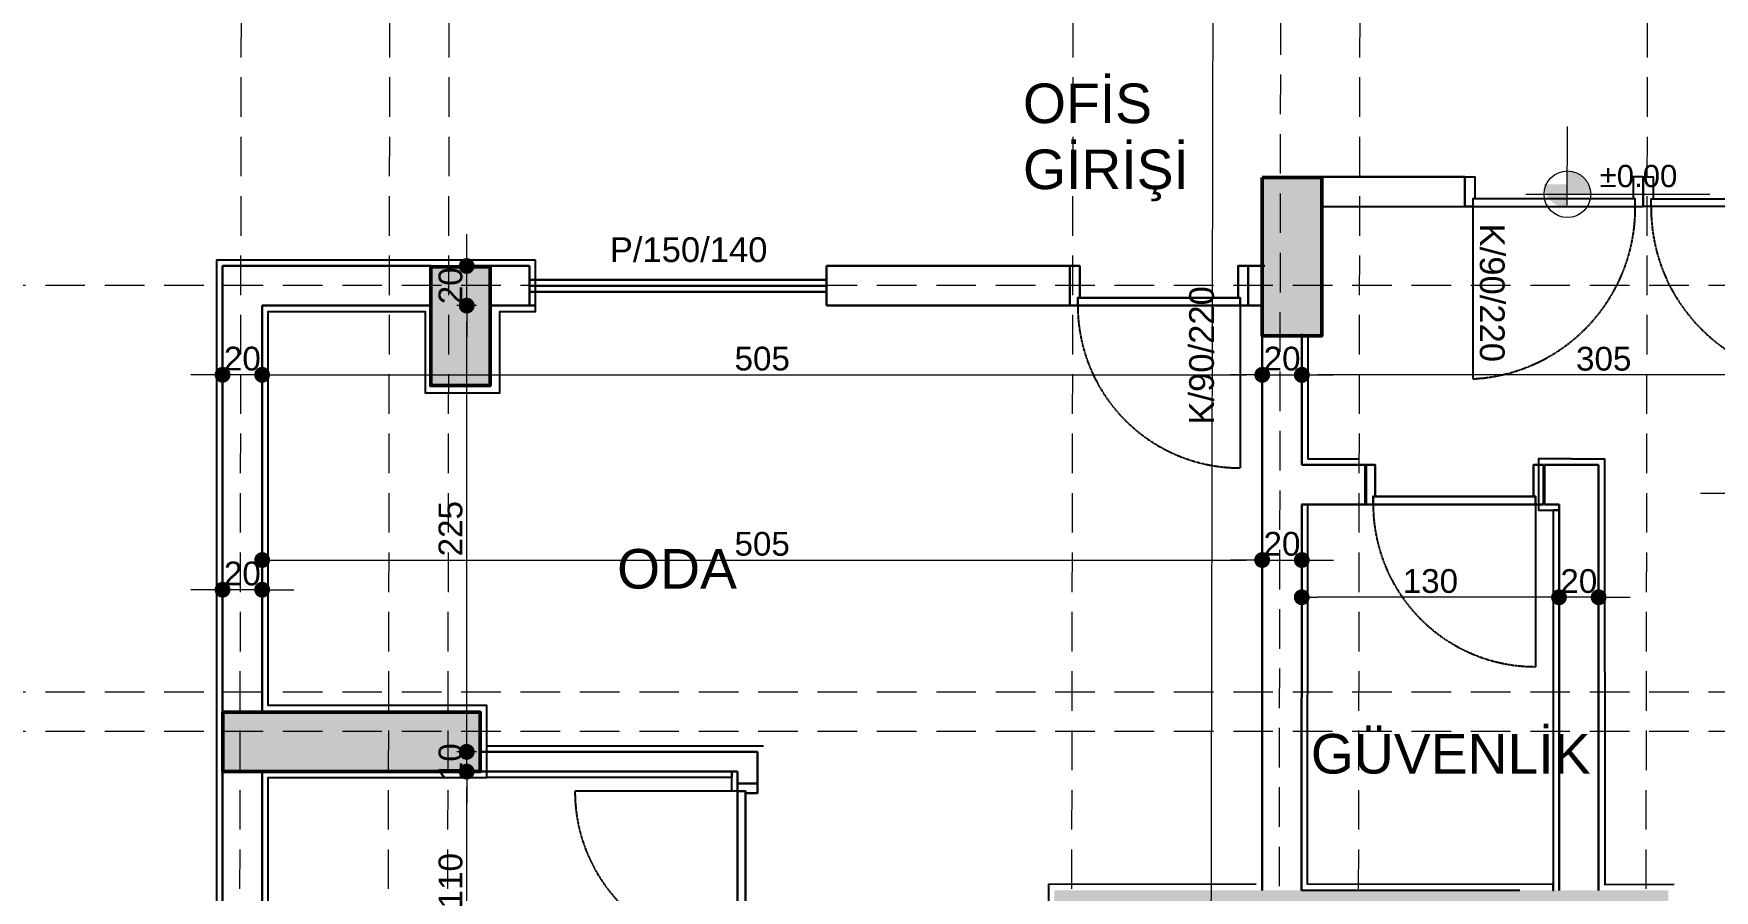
# Model space of a CAD drawing. Header units: millimetres. Extents: x 38129 to 72024, y -56282 to 16512.
# Drawn here: x 45448 to 46297, y -43826 to -43393 of the extents above; entities that cross this region are included whole.
import ezdxf

# ---------------------------------------------------------------- set-up
doc = ezdxf.new("R2010")
doc.units = ezdxf.units.MM
doc.linetypes.add('HIDDEN', pattern=[0.375, 0.25, -0.125])
for name, color, linetype, lineweight in [('AKS', 55, 'HIDDEN', 0), ('COLUMN4', 3, 'Continuous', 50), ('DIŞÖLÇÜ', 37, 'Continuous', 0), ('DUVAR', 255, 'Continuous', 30), ('KAPI', 4, 'Continuous', 30), ('KOT', 7, 'Continuous', 20), ('M', 210, 'Continuous', 30), ('M @ 1', 210, 'Continuous', 30), ('mahal', 7, 'Continuous', 5), ('pencere', 195, 'Continuous', 30), ('pencere+KAPI', 1, 'Continuous', 0), ('TARAMA', 252, 'Continuous', 0), ('ölçü İÇ', 31, 'Continuous', 0)]:
    doc.layers.add(name, color=color, linetype=linetype, lineweight=lineweight)
doc.layers.add('HIDDEN', color=1, linetype='HIDDEN')
doc.layers.add('sıva', color=41, linetype='Continuous')
doc.styles.add('icdisolcu_yazi', font='arial.ttf')
doc.styles.get("Standard").update_dxf_attribs({"font": 'arial.ttf'})
doc.styles.add('style1', font='arial.ttf')
doc.dimstyles.new('İç Ölçü', dxfattribs={"dimtxt": 12, "dimasz": 8, "dimexe": 5, "dimexo": 0, "dimgap": 2, "dimtad": 1, "dimdec": 0, "dimzin": 12, "dimdsep": 46, "dimtxsty": 'icdisolcu_yazi', "dimblk": 'DOT', "dimcen": 8, "dimdle": 5, "dimclrd": 256, "dimclre": 256, "dimclrt": 7, "dimadec": 0, "dimazin": 3, "dimtfac": 1, "dimtdec": 0, "dimtix": 1, "dimtmove": 2, "dimatfit": 3, "dimldrblk": 'DOT', "dimfxl": 0, "dimtolj": 1, "dimtzin": 0, "dimlwd": -1, "dimlwe": -1, "dimarcsym": 0})

# ---------------------------------------------------------------- blocks, each defined once
blk = doc.blocks.new('_Dot')
at = {"color": 0, "lineweight": -2}
blk.add_line((-0.5, 0), (-1, 0), dxfattribs=at)
at = {"color": 0, "lineweight": 30, "const_width": 0.5}
blk.add_lwpolyline([(-0.25, 0, 1), (0.25, 0, 1)], format="xyb", close=True, dxfattribs=at)
blk = doc.blocks.new('*D885')
at = {"layer": 'Defpoints', "color": 0, "lineweight": 120, "transparency": 16777216}
for p in [(46088.19, -43565.46), (46393.08, -43565.39), (46088.19, -43585.27)]:
    blk.add_point(p, dxfattribs=at)
at = {"layer": 'ölçü İÇ', "transparency": 16777216}
for p, q in [((46088.19, -43570.46), (46088.19, -43560.46)), ((46393.08, -43565.39), (46393.08, -43570.46))]:
    blk.add_line(p, q, dxfattribs=at)
at = {"layer": 'ölçü İÇ', "linetype": 'Continuous', "transparency": 16777216}
blk.add_line((46385.08, -43565.46), (46096.19, -43565.46), dxfattribs=at)
at = {"layer": 'ölçü İÇ', "transparency": 16777216, "xscale": 8, "yscale": 8, "zscale": 8, "rotation": 180}
blk.add_blockref('_Dot', (46088.19, -43565.46), dxfattribs=at)
at = {"layer": 'ölçü İÇ', "transparency": 16777216, "xscale": 8, "yscale": 8, "zscale": 8}
blk.add_blockref('_Dot', (46393.08, -43565.46), dxfattribs=at)
at = {"layer": 'ölçü İÇ', "color": 7, "transparency": 16777216, "insert": (46240.64, -43557.33), "char_height": 12, "attachment_point": 5, "style": 'icdisolcu_yazi'}
blk.add_mtext('\\A1;305', dxfattribs=at)
blk = doc.blocks.new('*D886')
at = {"layer": 'Defpoints', "color": 0, "lineweight": 120, "transparency": 16777216}
for p in [(45543.09, -43565.39), (45543.09, -43565.39), (45563.09, -43565.39)]:
    blk.add_point(p, dxfattribs=at)
at = {"layer": 'ölçü İÇ', "transparency": 16777216}
for p, q in [((45543.09, -43565.39), (45543.09, -43560.39)), ((45563.09, -43565.39), (45563.09, -43560.39))]:
    blk.add_line(p, q, dxfattribs=at)
at = {"layer": 'ölçü İÇ', "linetype": 'Continuous', "transparency": 16777216}
for p, q in [((45535.09, -43565.39), (45527.09, -43565.39)), ((45563.09, -43565.39), (45543.09, -43565.39)), ((45571.09, -43565.39), (45579.09, -43565.39))]:
    blk.add_line(p, q, dxfattribs=at)
at = {"layer": 'ölçü İÇ', "transparency": 16777216, "xscale": 8, "yscale": 8, "zscale": 8}
blk.add_blockref('_Dot', (45543.09, -43565.39), dxfattribs=at)
at = {"layer": 'ölçü İÇ', "transparency": 16777216, "xscale": 8, "yscale": 8, "zscale": 8, "rotation": 180}
blk.add_blockref('_Dot', (45563.09, -43565.39), dxfattribs=at)
at = {"layer": 'ölçü İÇ', "color": 7, "transparency": 16777216, "insert": (45553.09, -43557.26), "char_height": 12, "attachment_point": 5, "style": 'icdisolcu_yazi'}
blk.add_mtext('\\A1;20', dxfattribs=at)
blk = doc.blocks.new('*D887')
at = {"layer": 'Defpoints', "color": 0, "lineweight": 120, "transparency": 16777216}
for p in [(45543.09, -43673.95), (45543.09, -43673.95), (45563.09, -43673.95)]:
    blk.add_point(p, dxfattribs=at)
at = {"layer": 'ölçü İÇ', "linetype": 'Continuous', "transparency": 16777216}
for p, q in [((45535.09, -43673.95), (45527.09, -43673.95)), ((45563.09, -43673.95), (45543.09, -43673.95)), ((45571.09, -43673.95), (45579.09, -43673.95))]:
    blk.add_line(p, q, dxfattribs=at)
at = {"layer": 'ölçü İÇ', "transparency": 16777216}
for p, q in [((45543.09, -43673.95), (45543.09, -43668.95)), ((45563.09, -43673.95), (45563.09, -43668.95))]:
    blk.add_line(p, q, dxfattribs=at)
at = {"layer": 'ölçü İÇ', "transparency": 16777216, "xscale": 8, "yscale": 8, "zscale": 8}
blk.add_blockref('_Dot', (45543.09, -43673.95), dxfattribs=at)
at = {"layer": 'ölçü İÇ', "transparency": 16777216, "xscale": 8, "yscale": 8, "zscale": 8, "rotation": 180}
blk.add_blockref('_Dot', (45563.09, -43673.95), dxfattribs=at)
at = {"layer": 'ölçü İÇ', "color": 7, "transparency": 16777216, "insert": (45553.09, -43665.82), "char_height": 12, "attachment_point": 5, "style": 'icdisolcu_yazi'}
blk.add_mtext('\\A1;20', dxfattribs=at)
blk = doc.blocks.new('wertertw')
at = {"layer": 'TARAMA', "lineweight": -3}
h = blk.add_hatch(dxfattribs=at)
h.set_pattern_fill('ANSI33', color=256, scale=2.5, style=0)
h.set_pattern_definition([(45, (-86643.698, -32547.66), (-11.2253202, 11.2253202), []), (45, (-86632.472, -32547.66), (-11.2253202, 11.2253202), [7.9375, -3.96875])])
h.paths.add_polyline_path([(-616.25, 351.94), (-616.25, -88.06), (-306.25, -88.06), (-306.25, -68.06), (-596.25, -68.06), (-596.25, 331.94), (-306.25, 331.94), (-306.25, 351.94)])
h.paths.add_polyline_path([(38.75, -338.06), (78.75, -338.06), (78.75, -378.06), (38.75, -378.06)])
h.paths.add_polyline_path([(-471.25, -318.06), (-441.25, -318.06), (-441.25, -378.06), (-471.25, -378.06)])
h.paths.add_polyline_path([(-961.25, -318.06), (-931.25, -318.06), (-931.25, -378.06), (-961.25, -378.06)])
h.paths.add_polyline_path([(343.75, -163.06), (413.75, -163.06), (413.75, -198.06), (343.75, -198.06)])
h.paths.add_polyline_path([(8.75, -163.06), (78.75, -163.06), (78.75, -198.06), (8.75, -198.06)])
h.paths.add_polyline_path([(-1036.25, -148.06), (-906.25, -148.06), (-906.25, -178.06), (-1036.25, -178.06)])
h.paths.add_polyline_path([(-976.25, 256.94), (-916.25, 256.94), (-916.25, 226.94), (-976.25, 226.94)])
h.paths.add_polyline_path([(343.75, 459.44), (413.75, 459.44), (413.75, 424.44), (343.75, 424.44)])
h.paths.add_polyline_path([(8.75, 459.44), (78.75, 459.44), (78.75, 424.44), (8.75, 424.44)])
h.paths.add_polyline_path([(-616.25, 531.94), (-306.25, 531.94), (-306.25, 511.94), (-616.25, 511.94)])
h.paths.add_polyline_path([(-976.25, 656.94), (-916.25, 656.94), (-916.25, 626.94), (-976.25, 626.94)])
h.paths.add_polyline_path([(-616.25, 971.94), (-306.25, 971.94), (-306.25, 951.94), (-616.25, 951.94)])
h.paths.add_polyline_path([(343.75, 1081.94), (413.75, 1081.94), (413.75, 1046.94), (343.75, 1046.94)])
h.paths.add_polyline_path([(8.75, 1081.94), (78.75, 1081.94), (78.75, 1046.94), (8.75, 1046.94)])
h.paths.add_polyline_path([(-1036.25, 1061.94), (-906.25, 1061.94), (-906.25, 1031.94), (-1036.25, 1031.94)])
h.paths.add_polyline_path([(-931.25, 1286.94), (-901.25, 1286.94), (-901.25, 1226.94), (-931.25, 1226.94)])
h.paths.add_polyline_path([(68.75, 1332.04), (108.75, 1332.04), (108.75, 1292.04), (68.75, 1292.04)])
h.paths.add_polyline_path([(-511.25, 1332.04), (-481.25, 1332.04), (-481.25, 1252.04), (-511.25, 1252.04)])
at = {"layer": 'COLUMN4', "color": 3}
for points in [[(-511.25, 1332.04), (-481.25, 1332.04), (-481.25, 1252.04), (-511.25, 1252.04)], [(-931.25, 1286.94), (-901.25, 1286.94), (-901.25, 1226.94), (-931.25, 1226.94)], [(-1036.25, 1061.94), (-906.25, 1061.94), (-906.25, 1031.94), (-1036.25, 1031.94)]]:
    blk.add_lwpolyline(points, close=True, dxfattribs=at)
blk = doc.blocks.new('*U12')
for p, q in [((4, 0), (0, 0)), ((86, 0), (90, 0))]:
    blk.add_line(p, q)
blk.add_lwpolyline([(4, 0), (86, 0), (86, -4), (4, -4)], close=True)
for points in [[(0, -20), (5, -20), (5, -4)], [(90, -20), (85, -20), (85, -4)]]:
    blk.add_lwpolyline(points)
at = {"layer": 'DUVAR'}
for p, q in [((0, 0), (0, -20)), ((90, 0), (90, -20))]:
    blk.add_line(p, q, dxfattribs=at)
at = {"layer": 'HIDDEN'}
blk.add_line((4, 0), (4, 82), dxfattribs=at)
blk.add_arc((4, 0), 82, 360, 90, dxfattribs=at)
blk = doc.blocks.new('*U39')
for p, q in [((4, 0), (0, 0)), ((86, 0), (90, 0))]:
    blk.add_line(p, q)
blk.add_lwpolyline([(4, 0), (86, 0), (86, -4), (4, -4)], close=True)
for points in [[(0, -10), (5, -10), (5, -4)], [(90, -10), (85, -10), (85, -4)]]:
    blk.add_lwpolyline(points)
at = {"layer": 'DUVAR'}
for p, q in [((0, 0), (0, -10)), ((90, 0), (90, -10))]:
    blk.add_line(p, q, dxfattribs=at)
at = {"layer": 'HIDDEN'}
blk.add_line((4, 0), (4, 82), dxfattribs=at)
blk.add_arc((4, 0), 82, 360, 90, dxfattribs=at)
blk = doc.blocks.new('*D951')
at = {"layer": 'Defpoints', "color": 0, "lineweight": 120, "transparency": 16777216}
for p in [(45666.4, -43765.82), (45673.21, -43765.82), (45563.09, -43876.07)]:
    blk.add_point(p, dxfattribs=at)
at = {"layer": 'ölçü İÇ', "transparency": 16777216}
for p, q in [((45671.4, -43765.82), (45661.4, -43765.82)), ((45661.4, -43876.07), (45671.4, -43876.07))]:
    blk.add_line(p, q, dxfattribs=at)
at = {"layer": 'ölçü İÇ', "linetype": 'Continuous', "transparency": 16777216}
blk.add_line((45666.4, -43868.07), (45666.4, -43773.82), dxfattribs=at)
at = {"layer": 'ölçü İÇ', "transparency": 16777216, "xscale": 8, "yscale": 8, "zscale": 8}
for p, rotation in [((45666.4, -43765.82), 90), ((45666.4, -43876.07), 270)]:
    blk.add_blockref('_Dot', p, dxfattribs=dict(at, rotation=rotation))
at = {"layer": 'ölçü İÇ', "color": 7, "transparency": 16777216, "insert": (45658.27, -43820.94), "char_height": 12, "attachment_point": 5, "rotation": 90, "style": 'icdisolcu_yazi'}
blk.add_mtext('\\A1;110', dxfattribs=at)
blk = doc.blocks.new('*D952')
at = {"layer": 'Defpoints', "color": 0, "lineweight": 120, "transparency": 16777216}
for p in [(45666.4, -43755.82), (45673.21, -43755.82), (45673.21, -43765.82)]:
    blk.add_point(p, dxfattribs=at)
at = {"layer": 'ölçü İÇ', "linetype": 'Continuous', "transparency": 16777216}
for p, q in [((45666.4, -43747.82), (45666.4, -43739.82)), ((45666.4, -43765.82), (45666.4, -43755.82)), ((45666.4, -43773.82), (45666.4, -43781.82))]:
    blk.add_line(p, q, dxfattribs=at)
at = {"layer": 'ölçü İÇ', "transparency": 16777216}
for p, q in [((45671.4, -43755.82), (45661.4, -43755.82)), ((45671.4, -43765.82), (45661.4, -43765.82))]:
    blk.add_line(p, q, dxfattribs=at)
at = {"layer": 'ölçü İÇ', "transparency": 16777216, "xscale": 8, "yscale": 8, "zscale": 8}
for p, rotation in [((45666.4, -43755.82), 270), ((45666.4, -43765.82), 90)]:
    blk.add_blockref('_Dot', p, dxfattribs=dict(at, rotation=rotation))
at = {"layer": 'ölçü İÇ', "color": 7, "transparency": 16777216, "insert": (45658.27, -43760.82), "char_height": 12, "attachment_point": 5, "rotation": 90, "style": 'icdisolcu_yazi'}
blk.add_mtext('\\A1;10', dxfattribs=at)
blk = doc.blocks.new('*D953')
at = {"layer": 'Defpoints', "color": 0, "lineweight": 120, "transparency": 16777216}
for p in [(45666.4, -43530.42), (45689.65, -43530.42), (45673.21, -43755.82)]:
    blk.add_point(p, dxfattribs=at)
at = {"layer": 'ölçü İÇ', "transparency": 16777216}
for p, q in [((45671.4, -43530.42), (45661.4, -43530.42)), ((45671.4, -43755.82), (45661.4, -43755.82))]:
    blk.add_line(p, q, dxfattribs=at)
at = {"layer": 'ölçü İÇ', "linetype": 'Continuous', "transparency": 16777216}
blk.add_line((45666.4, -43747.82), (45666.4, -43538.42), dxfattribs=at)
at = {"layer": 'ölçü İÇ', "transparency": 16777216, "xscale": 8, "yscale": 8, "zscale": 8}
for p, rotation in [((45666.4, -43530.42), 90), ((45666.4, -43755.82), 270)]:
    blk.add_blockref('_Dot', p, dxfattribs=dict(at, rotation=rotation))
at = {"layer": 'ölçü İÇ', "color": 7, "transparency": 16777216, "insert": (45658.27, -43643.12), "char_height": 12, "attachment_point": 5, "rotation": 90, "style": 'icdisolcu_yazi'}
blk.add_mtext('\\A1;225', dxfattribs=at)
blk = doc.blocks.new('*D954')
at = {"layer": 'Defpoints', "color": 0, "lineweight": 120, "transparency": 16777216}
for p in [(45666.4, -43510.42), (45690.27, -43510.42), (45689.65, -43530.42)]:
    blk.add_point(p, dxfattribs=at)
at = {"layer": 'ölçü İÇ', "linetype": 'Continuous', "transparency": 16777216}
for p, q in [((45666.4, -43502.42), (45666.4, -43494.42)), ((45666.4, -43530.42), (45666.4, -43510.42)), ((45666.4, -43538.42), (45666.4, -43546.42))]:
    blk.add_line(p, q, dxfattribs=at)
at = {"layer": 'ölçü İÇ', "transparency": 16777216}
for p, q in [((45671.4, -43510.42), (45661.4, -43510.42)), ((45671.4, -43530.42), (45661.4, -43530.42))]:
    blk.add_line(p, q, dxfattribs=at)
at = {"layer": 'ölçü İÇ', "transparency": 16777216, "xscale": 8, "yscale": 8, "zscale": 8}
for p, rotation in [((45666.4, -43510.42), 270), ((45666.4, -43530.42), 90)]:
    blk.add_blockref('_Dot', p, dxfattribs=dict(at, rotation=rotation))
at = {"layer": 'ölçü İÇ', "color": 7, "transparency": 16777216, "insert": (45658.27, -43520.42), "char_height": 12, "attachment_point": 5, "rotation": 90, "style": 'icdisolcu_yazi'}
blk.add_mtext('\\A1;20', dxfattribs=at)
blk = doc.blocks.new('*D955')
at = {"layer": 'Defpoints', "color": 0, "lineweight": 120, "transparency": 16777216}
for p in [(46068.15, -43658.95), (46068.15, -43660.52), (45563.09, -43673.95)]:
    blk.add_point(p, dxfattribs=at)
at = {"layer": 'ölçü İÇ', "transparency": 16777216}
for p, q in [((45563.09, -43663.95), (45563.09, -43653.95)), ((46068.15, -43660.52), (46068.15, -43653.95))]:
    blk.add_line(p, q, dxfattribs=at)
at = {"layer": 'ölçü İÇ', "linetype": 'Continuous', "transparency": 16777216}
blk.add_line((45571.09, -43658.95), (46060.15, -43658.95), dxfattribs=at)
at = {"layer": 'ölçü İÇ', "transparency": 16777216, "xscale": 8, "yscale": 8, "zscale": 8, "rotation": 180}
blk.add_blockref('_Dot', (45563.09, -43658.95), dxfattribs=at)
at = {"layer": 'ölçü İÇ', "transparency": 16777216, "xscale": 8, "yscale": 8, "zscale": 8}
blk.add_blockref('_Dot', (46068.15, -43658.95), dxfattribs=at)
at = {"layer": 'ölçü İÇ', "color": 7, "transparency": 16777216, "insert": (45815.62, -43650.82), "char_height": 12, "attachment_point": 5, "style": 'icdisolcu_yazi'}
blk.add_mtext('\\A1;505', dxfattribs=at)
blk = doc.blocks.new('*D956')
at = {"layer": 'Defpoints', "color": 0, "lineweight": 120, "transparency": 16777216}
for p in [(46088.15, -43657.67), (46068.15, -43660.52), (46088.15, -43658.95)]:
    blk.add_point(p, dxfattribs=at)
at = {"layer": 'ölçü İÇ', "transparency": 16777216}
for p, q in [((46068.15, -43660.52), (46068.15, -43653.95)), ((46088.15, -43657.67), (46088.15, -43663.95))]:
    blk.add_line(p, q, dxfattribs=at)
at = {"layer": 'ölçü İÇ', "linetype": 'Continuous', "transparency": 16777216}
for p, q in [((46060.15, -43658.95), (46052.15, -43658.95)), ((46068.15, -43658.95), (46088.15, -43658.95)), ((46096.15, -43658.95), (46104.15, -43658.95))]:
    blk.add_line(p, q, dxfattribs=at)
at = {"layer": 'ölçü İÇ', "transparency": 16777216, "xscale": 8, "yscale": 8, "zscale": 8}
blk.add_blockref('_Dot', (46068.15, -43658.95), dxfattribs=at)
at = {"layer": 'ölçü İÇ', "transparency": 16777216, "xscale": 8, "yscale": 8, "zscale": 8, "rotation": 180}
blk.add_blockref('_Dot', (46088.15, -43658.95), dxfattribs=at)
at = {"layer": 'ölçü İÇ', "color": 7, "transparency": 16777216, "insert": (46078.15, -43650.82), "char_height": 12, "attachment_point": 5, "style": 'icdisolcu_yazi'}
blk.add_mtext('\\A1;20', dxfattribs=at)
blk = doc.blocks.new('*D957')
at = {"layer": 'Defpoints', "color": 0, "lineweight": 120, "transparency": 16777216}
for p in [(45563.09, -43565.39), (46068.21, -43565.39), (46068.21, -43566.64)]:
    blk.add_point(p, dxfattribs=at)
at = {"layer": 'ölçü İÇ', "transparency": 16777216}
for p, q in [((45563.09, -43565.39), (45563.09, -43560.39)), ((46068.21, -43566.64), (46068.21, -43560.39))]:
    blk.add_line(p, q, dxfattribs=at)
at = {"layer": 'ölçü İÇ', "linetype": 'Continuous', "transparency": 16777216}
blk.add_line((45571.09, -43565.39), (46060.21, -43565.39), dxfattribs=at)
at = {"layer": 'ölçü İÇ', "transparency": 16777216, "xscale": 8, "yscale": 8, "zscale": 8, "rotation": 180}
blk.add_blockref('_Dot', (45563.09, -43565.39), dxfattribs=at)
at = {"layer": 'ölçü İÇ', "transparency": 16777216, "xscale": 8, "yscale": 8, "zscale": 8}
blk.add_blockref('_Dot', (46068.21, -43565.39), dxfattribs=at)
at = {"layer": 'ölçü İÇ', "color": 7, "transparency": 16777216, "insert": (45815.65, -43557.26), "char_height": 12, "attachment_point": 5, "style": 'icdisolcu_yazi'}
blk.add_mtext('\\A1;505', dxfattribs=at)
blk = doc.blocks.new('*D958')
at = {"layer": 'Defpoints', "color": 0, "lineweight": 120, "transparency": 16777216}
for p in [(46068.21, -43566.64), (46088.2, -43565.39), (46088.2, -43565.46)]:
    blk.add_point(p, dxfattribs=at)
at = {"layer": 'ölçü İÇ', "transparency": 16777216}
for p, q in [((46068.21, -43566.64), (46068.21, -43560.39)), ((46088.2, -43565.46), (46088.2, -43560.39))]:
    blk.add_line(p, q, dxfattribs=at)
at = {"layer": 'ölçü İÇ', "linetype": 'Continuous', "transparency": 16777216}
for p, q in [((46060.21, -43565.39), (46052.21, -43565.39)), ((46068.21, -43565.39), (46088.2, -43565.39)), ((46096.2, -43565.39), (46104.2, -43565.39))]:
    blk.add_line(p, q, dxfattribs=at)
at = {"layer": 'ölçü İÇ', "transparency": 16777216, "xscale": 8, "yscale": 8, "zscale": 8}
blk.add_blockref('_Dot', (46068.21, -43565.39), dxfattribs=at)
at = {"layer": 'ölçü İÇ', "transparency": 16777216, "xscale": 8, "yscale": 8, "zscale": 8, "rotation": 180}
blk.add_blockref('_Dot', (46088.2, -43565.39), dxfattribs=at)
at = {"layer": 'ölçü İÇ', "color": 7, "transparency": 16777216, "insert": (46078.21, -43557.26), "char_height": 12, "attachment_point": 5, "style": 'icdisolcu_yazi'}
blk.add_mtext('\\A1;20', dxfattribs=at)
blk = doc.blocks.new('*D960')
at = {"layer": 'Defpoints', "color": 0, "lineweight": 120, "transparency": 16777216}
for p in [(46218.07, -43677.76), (46218.07, -43683.86), (46238.07, -43684.77)]:
    blk.add_point(p, dxfattribs=at)
at = {"layer": 'ölçü İÇ', "transparency": 16777216}
for p, q in [((46218.07, -43682.76), (46218.07, -43672.76)), ((46238.07, -43682.76), (46238.07, -43672.76))]:
    blk.add_line(p, q, dxfattribs=at)
at = {"layer": 'ölçü İÇ', "linetype": 'Continuous', "transparency": 16777216}
for p, q in [((46210.07, -43677.76), (46202.07, -43677.76)), ((46238.07, -43677.76), (46218.07, -43677.76)), ((46246.07, -43677.76), (46254.07, -43677.76))]:
    blk.add_line(p, q, dxfattribs=at)
at = {"layer": 'ölçü İÇ', "transparency": 16777216, "xscale": 8, "yscale": 8, "zscale": 8}
blk.add_blockref('_Dot', (46218.07, -43677.76), dxfattribs=at)
at = {"layer": 'ölçü İÇ', "transparency": 16777216, "xscale": 8, "yscale": 8, "zscale": 8, "rotation": 180}
blk.add_blockref('_Dot', (46238.07, -43677.76), dxfattribs=at)
at = {"layer": 'ölçü İÇ', "color": 7, "transparency": 16777216, "insert": (46228.07, -43669.64), "char_height": 12, "attachment_point": 5, "style": 'icdisolcu_yazi'}
blk.add_mtext('\\A1;20', dxfattribs=at)
blk = doc.blocks.new('*D961')
at = {"layer": 'Defpoints', "color": 0, "lineweight": 120, "transparency": 16777216}
for p in [(46088.14, -43677.04), (46088.14, -43677.76), (46218.07, -43683.86)]:
    blk.add_point(p, dxfattribs=at)
at = {"layer": 'ölçü İÇ', "transparency": 16777216}
for p, q in [((46218.07, -43682.76), (46218.07, -43672.76)), ((46088.14, -43677.04), (46088.14, -43682.76))]:
    blk.add_line(p, q, dxfattribs=at)
at = {"layer": 'ölçü İÇ', "linetype": 'Continuous', "transparency": 16777216}
blk.add_line((46210.07, -43677.76), (46096.14, -43677.76), dxfattribs=at)
at = {"layer": 'ölçü İÇ', "transparency": 16777216, "xscale": 8, "yscale": 8, "zscale": 8, "rotation": 180}
blk.add_blockref('_Dot', (46088.14, -43677.76), dxfattribs=at)
at = {"layer": 'ölçü İÇ', "transparency": 16777216, "xscale": 8, "yscale": 8, "zscale": 8}
blk.add_blockref('_Dot', (46218.07, -43677.76), dxfattribs=at)
at = {"layer": 'ölçü İÇ', "color": 7, "transparency": 16777216, "insert": (46153.11, -43669.63), "char_height": 12, "attachment_point": 5, "style": 'icdisolcu_yazi'}
blk.add_mtext('\\A1;130', dxfattribs=at)
blk = doc.blocks.new('*U86')
for p, q in [((4, 0), (0, 0)), ((86, 0), (90, 0))]:
    blk.add_line(p, q)
blk.add_lwpolyline([(4, 0), (86, 0), (86, -4), (4, -4)], close=True)
for points in [[(0, -20), (5, -20), (5, -4)], [(90, -20), (85, -20), (85, -4)]]:
    blk.add_lwpolyline(points)
at = {"layer": 'DUVAR'}
for p, q in [((0, 0), (0, -20)), ((90, 0), (90, -20))]:
    blk.add_line(p, q, dxfattribs=at)
at = {"layer": 'HIDDEN'}
blk.add_line((4, 0), (4, 82), dxfattribs=at)
blk.add_arc((4, 0), 82, 360, 90, dxfattribs=at)

msp = doc.modelspace()

# ---------------------------------------------------------------- hatches: boundary and pattern name
at = {"layer": 'KOT'}
for points in [[(46222.32, -43462.44), (46222.32, -43474.2), (46234.09, -43474.2, 0.414214)], [(46222.32, -43469.2), (46210.55, -43469.2, 0.414214), (46222.32, -43480.97)]]:
    msp.add_hatch(color=256, dxfattribs=at).paths.add_polyline_path(points)

# ---------------------------------------------------------------- linework, layer by layer
for p, q in [((46174.58, -43480.42), (46170.58, -43480.42)), ((46256.58, -43480.42), (46260.58, -43480.42)), ((46264.58, -43480.42), (46260.58, -43480.42))]:
    msp.add_line(p, q)
for points in [[(46170.58, -43465.42), (46175.58, -43465.42), (46175.58, -43476.42)], [(46260.58, -43465.42), (46255.58, -43465.42), (46255.58, -43476.42)], [(46260.58, -43465.42), (46265.58, -43465.42), (46265.58, -43476.42)]]:
    msp.add_lwpolyline(points)
for points in [[(46174.58, -43480.42), (46256.58, -43480.42), (46256.58, -43476.42), (46174.58, -43476.42)], [(46346.58, -43480.42), (46264.58, -43480.42), (46264.58, -43476.42), (46346.58, -43476.42)]]:
    msp.add_lwpolyline(points, close=True)
at = {"layer": 'AKS', "ltscale": 80}
for p, q in [((45553.1, -42965.11), (45549.24, -45363.07)), ((45628.1, -42965.11), (45624.24, -45363.07)), ((45658.1, -42965.11), (45654.24, -45363.07)), ((45973.24, -42965.11), (45969.39, -45363.07)), ((46078.09, -42963.75), (46074.09, -45363.07)), ((46118.09, -42965.11), (46114.24, -45363.07)), ((46263.29, -42965.11), (46259.44, -45363.07)), ((47273.6, -43520.34), (45234.91, -43520.34)), ((47273.6, -43725.64), (45234.91, -43725.64)), ((47273.6, -43745.48), (45234.91, -43745.48))]:
    msp.add_line(p, q, dxfattribs=at)
at = {"layer": 'DUVAR'}
for p, q in [((46170.58, -43465.42), (46098.21, -43465.42)), ((46170.58, -43480.42), (46170.58, -43465.42)), ((46260.58, -43480.42), (46260.58, -43465.42)), ((46260.58, -43480.42), (46260.58, -43465.42)), ((46098.21, -43480.48), (46174.58, -43480.42)), ((45648.4, -43510.42), (45543.09, -43510.42)), ((45543.09, -43736.57), (45543.09, -43510.42)), ((45668.4, -43510.42), (45698.08, -43510.42)), ((45698.08, -43530.42), (45698.08, -43510.42)), ((45848.08, -43510.42), (45976, -43510.42)), ((45848.08, -43530.42), (45848.08, -43510.42)), ((46056, -43510.42), (46069.53, -43510.42)), ((45648.4, -43530.42), (45563.09, -43530.42)), ((45563.09, -43736.57), (45563.09, -43530.42)), ((45678.21, -43530.42), (45698.08, -43530.42)), ((45678.21, -43530.42), (45701.08, -43530.42)), ((45848.08, -43530.42), (45975, -43530.42)), ((46057, -43530.42), (46068.21, -43530.42)), ((46068.21, -43544.71), (46068.17, -43825.82)), ((46088.21, -43544.72), (46088.17, -43610.82)), ((46088.17, -43610.82), (46120.69, -43610.82)), ((46210.69, -43610.82), (46238.07, -43610.82)), ((46210.69, -43630.82), (46210.69, -43610.82)), ((46238.07, -43610.82), (46238.07, -43825.82)), ((46088.16, -43630.82), (46088.07, -43825.82)), ((46088.07, -43630.82), (46120.69, -43630.82)), ((46210.69, -43630.82), (46218.07, -43630.82)), ((46218.07, -43630.82), (46218.07, -43825.82)), ((45543.09, -43756.57), (45543.09, -43876.07)), ((45813.23, -43755.82), (45673.21, -43755.82)), ((45813.23, -43776.76), (45813.23, -43755.82)), ((45563.09, -43765.82), (45563.09, -43876.07)), ((45803.23, -43765.82), (45673.21, -43765.82)), ((45803.23, -43775.76), (45803.23, -43765.82)), ((46088.07, -43825.82), (46198.29, -43825.74))]:
    msp.add_line(p, q, dxfattribs=at)
at = {"layer": 'HIDDEN'}
msp.add_line((46174.58, -43480.42), (46174.58, -43567.42), dxfattribs=at)
for centre, start, end in [((46170.19, -43481.14), 272.91581, 0.47348), ((46350.98, -43481.14), 179.52652, 267.08419)]:
    msp.add_arc(centre, 86.4, start, end, dxfattribs=at)
at = {"layer": 'KOT'}
for p, q in [((46222.16, -43479.69), (46222.32, -43439.92)), ((46201.23, -43474.2), (46294.21, -43474.2)), ((46289.56, -43625.19), (46382.54, -43625.19))]:
    msp.add_line(p, q, dxfattribs=at)
msp.add_circle((46222.32, -43474.2), 11.77, dxfattribs=at)
at = {"layer": 'M'}
msp.add_line((46120.69, -43630.82), (46120.69, -43610.82), dxfattribs=at)
at = {"layer": 'pencere'}
for p, q in [((45848.08, -43517.42), (45698.08, -43517.42)), ((45848.08, -43520.42), (45698.08, -43520.42)), ((45848.08, -43523.42), (45698.08, -43523.42))]:
    msp.add_line(p, q, dxfattribs=at)
at = {"layer": 'pencere+KAPI', "linetype": 'HIDDEN'}
msp.add_line((46043.93, -43013.58), (46039.19, -45395.23), dxfattribs=at)
at = {"layer": 'sıva'}
for p, q in [((45851.3, -43530.42), (45848.08, -43530.42)), ((46091.07, -43822.82), (46091.16, -43630.82)), ((46065.07, -43822.82), (45960.23, -43822.74)), ((45960.23, -43822.74), (45960.23, -43901.57))]:
    msp.add_line(p, q, dxfattribs=at)
msp.add_lwpolyline([(45701.08, -43507.42), (45540.09, -43507.42), (45540.09, -43879.07), (45566.09, -43879.07), (45566.09, -43768.82), (45676.63, -43768.82), (45676.63, -43732.49), (45566.09, -43732.49), (45566.09, -43533.42), (45645.4, -43533.42), (45645.4, -43574.47), (45683.14, -43574.47), (45683.14, -43533.42), (45701.08, -43533.42)], close=True, dxfattribs=at)
for points in [[(46091.21, -43546.72), (46091.17, -43607.82), (46117.04, -43607.82)], [(46224.44, -43607.82), (46210.69, -43607.82), (46207.69, -43607.82), (46207.69, -43630.82), (46207.69, -43633.82), (46218.07, -43633.82), (46215.07, -43633.82), (46215.07, -43825.82), (46215.07, -43822.82), (46091.07, -43822.75)], [(46224.44, -43607.82), (46238.07, -43607.82), (46241.07, -43607.82), (46241.15, -43822.76), (46276.29, -43822.74)], [(45676.63, -43755.82), (45676.63, -43752.82), (45813.23, -43752.82), (45816.23, -43752.82)], [(45800.23, -43775.76), (45800.23, -43765.82), (45800.23, -43768.82), (45676.63, -43768.82)]]:
    msp.add_lwpolyline(points, dxfattribs=at)

# ---------------------------------------------------------------- block references
at = {"layer": 'DIŞÖLÇÜ'}
msp.add_blockref('wertertw', (46579.46, -44797.76), dxfattribs=at)
at = {"layer": 'KAPI', "rotation": 180}
for name, p in [('*U12', (46061, -43530.42)), ('*U86', (46210.2, -43630.82))]:
    msp.add_blockref(name, p, dxfattribs=at)
at = {"layer": 'KAPI', "xscale": -1, "rotation": 89.999999999998}
msp.add_blockref('*U39', (45803.23, -43771.76), dxfattribs=at)

# ---------------------------------------------------------------- texts
at = {"layer": 'M @ 1', "insert": (45947.33, -43418.25), "char_height": 20, "attachment_point": 1}
msp.add_mtext_dynamic_manual_height_columns('OFİS GİRİŞİ', width=25.1241, gutter_width=12.5, heights=[0], dxfattribs=at)
at = {"layer": 'mahal', "insert": (46277.82, -43459.34), "char_height": 11.25, "width": 137.9602, "attachment_point": 3, "style": 'style1'}
msp.add_mtext('%%P0.00', dxfattribs=at)
at = {"layer": 'mahal', "char_height": 20}
for s, insert, attachment_point in [('ODA', (45742.35, -43653.39), 1), ('GÜVENLİK', (46092.74, -43767.09), 7)]:
    msp.add_mtext_dynamic_manual_height_columns(s, width=250.3432, gutter_width=12.5, heights=[0], dxfattribs=dict(at, insert=insert, attachment_point=attachment_point))
at = {"layer": 'pencere+KAPI', "char_height": 12.5, "width": 27.0954, "style": 'style1'}
for s, insert, attachment_point, rotation in [('P/150/140', (45738.67, -43495.92), 1, 0), ('K/90/220', (46190.6, -43558.92), 3, 270), ('K/90/220', (46031.27, -43590.52), 1, 90)]:
    msp.add_mtext(s, dxfattribs=dict(at, insert=insert, attachment_point=attachment_point, rotation=rotation))

# ---------------------------------------------------------------- dimensions: what is measured, and where the dimension line sits
at = {"layer": 'ölçü İÇ'}
for base, p1, p2, picture, middle in [((45666.4, -43510.42), (45689.65, -43530.42), (45690.27, -43510.42), '*D954', (45658.27, -43520.42)), ((45666.4, -43530.42), (45673.21, -43755.82), (45689.65, -43530.42), '*D953', (45658.27, -43643.12)), ((45666.4, -43755.82), (45673.21, -43765.82), (45673.21, -43755.82), '*D952', (45658.27, -43760.82)), ((45666.4, -43765.82), (45563.09, -43876.07), (45673.21, -43765.82), '*D951', (45658.27, -43820.94))]:
    dim = msp.add_linear_dim(base=base, p1=p1, p2=p2, angle=90, dimstyle='İç Ölçü', dxfattribs=at)
    dim.commit()
    dim.dimension.update_dxf_attribs({"geometry": picture, "text_midpoint": middle})
for base, p1, p2, picture, middle in [((45543.09, -43565.39), (45563.09, -43565.39), (45543.09, -43565.39), '*D886', (45553.09, -43557.26)), ((46068.21, -43565.39), (45563.09, -43565.39), (46068.21, -43566.64), '*D957', (45815.65, -43557.26)), ((46088.2, -43565.39), (46068.21, -43566.64), (46088.2, -43565.46), '*D958', (46078.21, -43557.26)), ((46088.19, -43565.46), (46393.08, -43565.39), (46088.19, -43585.27), '*D885', (46240.64, -43557.33)), ((46068.15, -43658.95), (45563.09, -43673.95), (46068.15, -43660.52), '*D955', (45815.62, -43650.82)), ((46088.15, -43658.95), (46068.15, -43660.52), (46088.15, -43657.67), '*D956', (46078.15, -43650.82)), ((45543.09, -43673.95), (45563.09, -43673.95), (45543.09, -43673.95), '*D887', (45553.09, -43665.82)), ((46088.14, -43677.76), (46218.07, -43683.86), (46088.14, -43677.04), '*D961', (46153.11, -43669.63)), ((46218.07, -43677.76), (46238.07, -43684.77), (46218.07, -43683.86), '*D960', (46228.07, -43669.64))]:
    dim = msp.add_linear_dim(base=base, p1=p1, p2=p2, dimstyle='İç Ölçü', dxfattribs=at)
    dim.commit()
    dim.dimension.update_dxf_attribs({"geometry": picture, "text_midpoint": middle})

doc.saveas('drawing.dxf')
